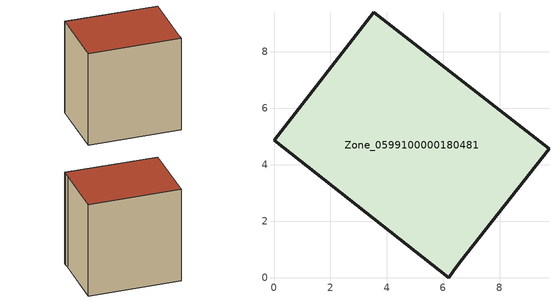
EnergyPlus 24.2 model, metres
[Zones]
Zone_0599100000180481
 floor ground (C_G): 9.75,4.56 6.61,0.56 6.36,0.22 6.19,0 0,4.87 3.54,9.4 z3.12
 wall outside (C_F): 6.61,0.56 9.75,4.56 3.54,9.4 0,4.87 6.19,0 6.36,0.22 6.61,0.56 z3.12:11.41
 roof outside (C_R): 6.19,0 6.36,0.22 6.61,0.56 9.75,4.56 3.54,9.4 0,4.87 z11.41
[BUILDING]
Pand.0599100000180481: North Axis=0; Terrain=City; Loads Convergence Tolerance Value=0.04; Temperature Convergence Tolerance Value=0.4; Solar Distribution=FullExterior; Maximum Number of Warmup Days=25; Minimum Number of Warmup Days=1
[Site:Location]
Rotterdam.The.Hague.AP_ZH_NLD Design_Conditions: Latitude=51.96; Longitude=4.45; Time Zone=1; Elevation=-4.5
[SITE:GROUNDTEMPERATURE:BUILDINGSURFACE]
18, 18, 18, 18, 18, 18, 18, 18, 18, 18, 18, 18
[MATERIAL] Thermal Absorptance=0.9; Solar Absorptance=0.7; Visible Absorptance=0.7
Name | Roughness | Thickness | Conductivity | Density | Specific Heat
G.TC.1946-1964 | MediumSmooth | 0.15 | 1 | 540 | 1210
F.TC.1946-1964 | Rough | 0.3 | 0.857143 | 1920 | 840
R.TC.1946-1964 | MediumRough | 0.2 | 0.235294 | 1500 | 1000
[CONSTRUCTION]
C_G: G.TC.1946-1964
C_F: F.TC.1946-1964
C_R: R.TC.1946-1964
[ZONE]
Zone_0599100000180481: Type=1; Multiplier=1; Ceiling Height=Autocalculate; Volume=Autocalculate; Floor Area=autocalculate; Part of Total Floor Area=Yes
[ZONEINFILTRATION:DESIGNFLOWRATE]
Infil_Zone_0599100000180481: Zone or ZoneList or Space or SpaceList=Zone_0599100000180481; Schedule=AlwaysOn; Design Flow Rate Calculation Method=Flow/Area; Flow Rate per Floor Area=0.003; Constant Term Coefficient=1; Temperature Term Coefficient=0; Velocity Term Coefficient=0; Velocity Squared Term Coefficient=0
[HVACTEMPLATE:ZONE:IDEALLOADSAIRSYSTEM]
Zone_0599100000180481: Maximum Heating Supply Air Temperature=50; Minimum Cooling Supply Air Temperature=13; Maximum Heating Supply Air Humidity Ratio=0.0156; Minimum Cooling Supply Air Humidity Ratio=0.0077; Heating Limit=NoLimit; Cooling Limit=NoLimit; Dehumidification Control Type=ConstantSensibleHeatRatio; Cooling Sensible Heat Ratio=0.7; Dehumidification Setpoint=60; Humidification Control Type=None; Humidification Setpoint=30; Outdoor Air Method=None; Outdoor Air Flow Rate per Person=0.00944; Outdoor Air Flow Rate per Zone Floor Area=0; Outdoor Air Flow Rate per Zone=0; Demand Controlled Ventilation Type=None; Outdoor Air Economizer Type=NoEconomizer; Heat Recovery Type=None; Sensible Heat Recovery Effectiveness=0.7; Latent Heat Recovery Effectiveness=0.65
[ZONECONTROL:THERMOSTAT]
ThermostatControl_Zone_0599100000180481: Zone or ZoneList=Zone_0599100000180481; Control Type Schedule=DualSetpointControlType; Control 1=Thermostat_Zone_0599100000180481; Temperature Difference Between Cutout And Setpoint=0
[THERMOSTATSETPOINT:DUALSETPOINT]
Thermostat_Zone_0599100000180481: Heating Setpoint Temperature Schedule=HeatingSetpoint_Zone_0599100000180481; Cooling Setpoint Temperature Schedule=CoolingSetpoint_Zone_0599100000180481
[SCHEDULE:COMPACT]
HeatingSetpoint_Zone_0599100000180481: Through: 12/31, For: AllDays, Until: 24:00, 21
CoolingSetpoint_Zone_0599100000180481: Through: 12/31, For: AllDays, Until: 24:00, 24
DualSetpointControlType: Through: 12/31, For: AllDays, Until: 24:00, 4
AlwaysOn: Through: 12/31, For: AllDays, Until: 24:00, 1
